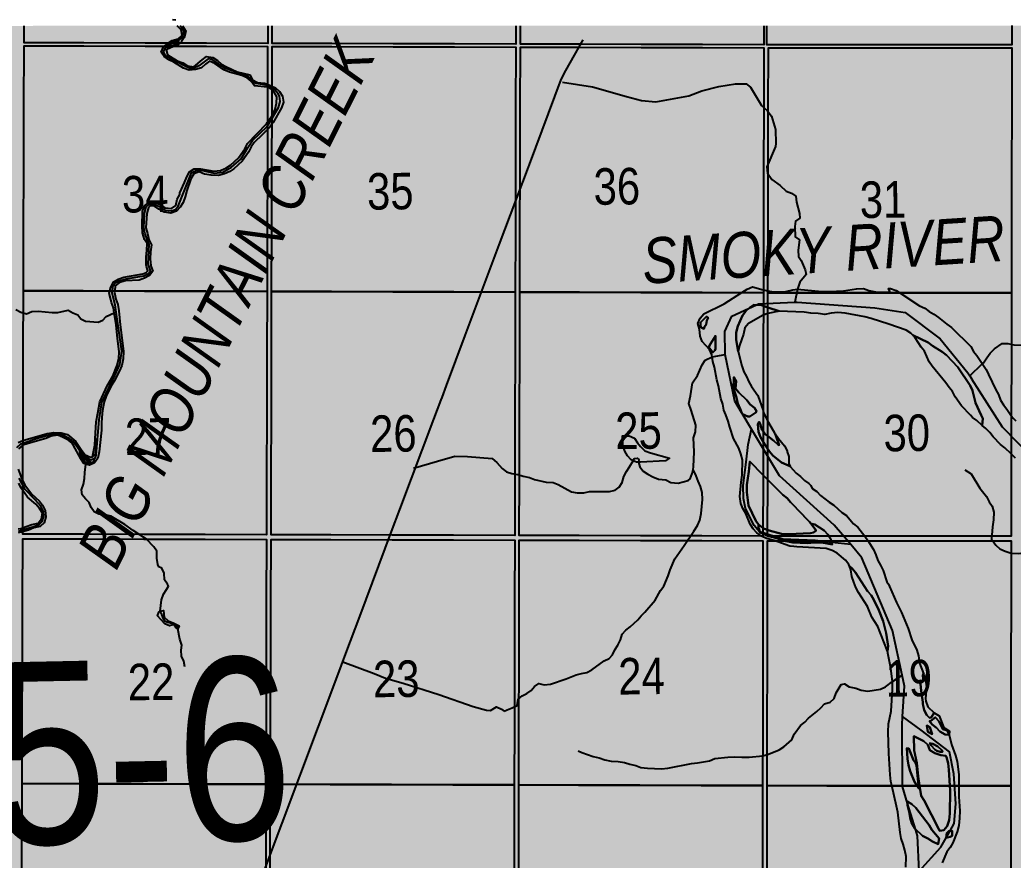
# Model space of a CAD drawing. Extents: x 405326 to 424052, y 6044755 to 6062236.
# Drawn here: x 416444.4 to 416661.5, y 6051266.4 to 6051450 of the extents above; entities that cross this region are included whole.
import ezdxf
from ezdxf.enums import TextEntityAlignment as Align

# ---------------------------------------------------------------- set-up
doc = ezdxf.new("R2010")
doc.units = 0
doc.header["$LTSCALE"] = 5
doc.linetypes.add('DASHED2', pattern=[9.525, 6.35, -3.175])
for name, color, linetype in [('39', 28, 'Continuous'), ('Quarters', 8, 'Continuous'), ('RoadSeg', 57, 'DASHED2'), ('T-WATER', 160, 'Continuous'), ('T-WATER-T', 170, 'Continuous')]:
    doc.layers.add(name, color=color, linetype=linetype)
doc.layers.add('ROUTE-MAP-BACKGROUND-H', color=7, linetype='Continuous', true_color=0xf0ebff)
doc.styles.add('120', font='ARIALN.TTF', dxfattribs={"height": 13})
doc.styles.add('80LS', font='ARIALNI.TTF', dxfattribs={"height": 10})
doc.linetypes.add('TRACKS', pattern='A,3.81,[130,ltypeshp1.shx,S=6.35,R=0,X=0,Y=0],3.81', length=7.62)

msp = doc.modelspace()

# ---------------------------------------------------------------- hatches: boundary and pattern name
at = {"layer": 'ROUTE-MAP-BACKGROUND-H'}
h = msp.add_hatch(color=256, dxfattribs=at)
h.dxf.hatch_style = 1
h.paths.add_polyline_path([(417500.313, 6050470.993), (417499.828, 6050583.719), (417489.556, 6051448.866), (416064.545, 6051448.577), (416073.609, 6050477.938), (416071.924, 6050150.968), (416104.424, 6050150.804), (416615.018, 6050150.686), (416614.752, 6050098.449), (417501.84, 6050099.469), (417600.187, 6050099.469), (417600.187, 6050157.259), (417501.84, 6050157.777)])

# ---------------------------------------------------------------- linework, layer by layer
at = {"layer": '39', "linetype": 'TRACKS', "ltscale": 0.1, "flags": 128}
msp.add_lwpolyline([(416567.409, 6051445.627), (416563.626, 6051438.876), (416562.645, 6051436.916), (416558.487, 6051425.788), (416555.687, 6051418.369), (416555.457, 6051417.748), (416549.102, 6051400.824), (416541.662, 6051380.967), (416537.565, 6051370.051), (416536.598, 6051367.47), (416536.385, 6051366.934), (416534.811, 6051362.717), (416527.4, 6051343.002), (416525.563, 6051338.151), (416518.608, 6051319.578), (416515.572, 6051311.497), (416513.652, 6051306.435), (416497.562, 6051263.566), (416497.018, 6051261.592), (416493.838, 6051250.294), (416490.871, 6051239.589), (416489.486, 6051234.681), (416485.677, 6051221.127), (416484.225, 6051215.951), (416483.911, 6051214.569), (416483.641, 6051212.043), (416483.574, 6051211.493), (416483.507, 6051210.928), (416482.602, 6051189.605), (416482.317, 6051182.972), (416482.113, 6051178.019), (416481.284, 6051156.833), (416481.166, 6051154.519), (416480.724, 6051143.581), (416480.435, 6051136.623), (416479.305, 6051109.229), (416479.367, 6051107.394), (416479.703, 6051104.711), (416480.057, 6051102.551), (416480.766, 6051099.218), (416484.505, 6051080.719), (416486.407, 6051071.357), (416488.357, 6051061.458), (416489.098, 6051057.871)], dxfattribs=at)
at = {"layer": 'Quarters', "flags": 128}
for points in [[(416498.563, 6051448.665), (416498.553, 6051444.819), (416485.166, 6051444.856), (416471.778, 6051444.892), (416458.39, 6051444.929), (416445.337, 6051444.964), (416445.347, 6051448.654)], [(416552.781, 6051448.676), (416552.773, 6051444.671), (416539.385, 6051444.707), (416525.998, 6051444.744), (416512.61, 6051444.781), (416499.557, 6051444.816), (416499.566, 6051448.665)], [(416606.999, 6051448.687), (416606.993, 6051444.522), (416593.605, 6051444.559), (416580.217, 6051444.596), (416566.83, 6051444.632), (416553.777, 6051444.668), (416553.784, 6051448.676)], [(416661.19, 6051448.698), (416661.185, 6051444.491), (416647.804, 6051444.499), (416634.423, 6051444.507), (416621.042, 6051444.514), (416607.662, 6051444.522), (416607.668, 6051448.687)]]:
    msp.add_lwpolyline(points, dxfattribs=at)
for points in [[(416498.42, 6051390.641), (416485.028, 6051390.678), (416471.635, 6051390.715), (416458.242, 6051390.751), (416445.184, 6051390.787), (416445.222, 6051404.164), (416445.259, 6051417.541), (416445.297, 6051430.918), (416445.335, 6051444.295), (416458.388, 6051444.26), (416471.776, 6051444.223), (416485.164, 6051444.187), (416498.552, 6051444.15), (416498.519, 6051430.773), (416498.486, 6051417.396), (416498.453, 6051404.019)], [(416552.659, 6051390.493), (416539.267, 6051390.529), (416525.874, 6051390.566), (416512.482, 6051390.603), (416499.424, 6051390.639), (416499.456, 6051404.016), (416499.489, 6051417.393), (416499.522, 6051430.77), (416499.555, 6051444.147), (416512.608, 6051444.112), (416525.996, 6051444.075), (416539.384, 6051444.038), (416552.772, 6051444.002), (416552.744, 6051430.625), (416552.716, 6051417.247), (416552.688, 6051403.87)], [(416606.897, 6051390.344), (416593.505, 6051390.38), (416580.113, 6051390.417), (416566.721, 6051390.454), (416553.663, 6051390.49), (416553.691, 6051403.867), (416553.719, 6051417.245), (416553.747, 6051430.622), (416553.775, 6051443.999), (416566.828, 6051443.963), (416580.216, 6051443.927), (416593.604, 6051443.89), (416606.992, 6051443.853), (416606.968, 6051430.476), (416606.944, 6051417.099), (416606.921, 6051403.721)], [(416661.109, 6051390.313), (416647.723, 6051390.32), (416634.338, 6051390.328), (416620.952, 6051390.336), (416607.901, 6051390.343), (416607.924, 6051403.72), (416607.948, 6051417.098), (416607.971, 6051430.475), (416607.995, 6051443.853), (416621.042, 6051443.845), (416634.422, 6051443.838), (416647.803, 6051443.83), (416661.184, 6051443.823), (416661.165, 6051430.445), (416661.147, 6051417.068), (416661.128, 6051403.69)], [(416498.42, 6051390.641), (416498.387, 6051377.264), (416498.355, 6051363.887), (416498.323, 6051350.508), (416498.292, 6051337.464), (416484.895, 6051337.501), (416471.497, 6051337.538), (416458.099, 6051337.574), (416445.036, 6051337.61), (416445.072, 6051350.654), (416445.109, 6051364.033), (416445.146, 6051377.41), (416445.184, 6051390.787), (416458.242, 6051390.751), (416471.635, 6051390.715), (416485.028, 6051390.678)], [(416552.659, 6051390.493), (416552.631, 6051377.115), (416552.603, 6051363.738), (416552.576, 6051350.359), (416552.55, 6051337.316), (416539.153, 6051337.352), (416525.756, 6051337.389), (416512.358, 6051337.426), (416499.295, 6051337.462), (416499.326, 6051350.505), (416499.358, 6051363.884), (416499.391, 6051377.261), (416499.424, 6051390.639), (416512.482, 6051390.603), (416525.874, 6051390.566), (416539.267, 6051390.529)], [(416606.897, 6051390.344), (416606.874, 6051376.966), (416606.851, 6051363.588), (416606.828, 6051350.21), (416606.807, 6051337.166), (416593.41, 6051337.203), (416580.013, 6051337.24), (416566.616, 6051337.277), (416553.554, 6051337.313), (416553.58, 6051350.357), (416553.607, 6051363.735), (416553.635, 6051377.113), (416553.663, 6051390.49), (416566.721, 6051390.454), (416580.113, 6051390.417), (416593.505, 6051390.38)], [(416661.109, 6051390.313), (416661.091, 6051376.935), (416661.072, 6051363.558), (416661.055, 6051350.179), (416661.038, 6051337.135), (416647.647, 6051337.142), (416634.257, 6051337.15), (416620.866, 6051337.158), (416607.81, 6051337.165), (416607.832, 6051350.209), (416607.854, 6051363.588), (416607.877, 6051376.965), (416607.901, 6051390.343), (416620.952, 6051390.336), (416634.338, 6051390.328), (416647.723, 6051390.32)], [(416498.162, 6051282.947), (416484.76, 6051282.984), (416471.357, 6051283.021), (416457.955, 6051283.057), (416444.886, 6051283.093), (416444.923, 6051296.472), (416444.96, 6051309.85), (416444.997, 6051323.228), (416445.033, 6051336.607), (416458.097, 6051336.571), (416471.494, 6051336.534), (416484.892, 6051336.498), (416498.289, 6051336.461), (416498.258, 6051323.082), (416498.226, 6051309.704), (416498.194, 6051296.326)], [(416552.44, 6051282.798), (416539.038, 6051282.835), (416525.636, 6051282.872), (416512.234, 6051282.909), (416499.166, 6051282.944), (416499.198, 6051296.323), (416499.229, 6051309.701), (416499.261, 6051323.08), (416499.293, 6051336.458), (416512.356, 6051336.422), (416525.753, 6051336.386), (416539.151, 6051336.349), (416552.548, 6051336.312), (416552.521, 6051322.934), (416552.494, 6051309.555), (416552.467, 6051296.177)], [(416606.716, 6051282.648), (416593.315, 6051282.685), (416579.913, 6051282.722), (416566.511, 6051282.759), (416553.444, 6051282.796), (416553.471, 6051296.174), (416553.498, 6051309.553), (416553.525, 6051322.931), (416553.552, 6051336.309), (416566.614, 6051336.273), (416580.011, 6051336.236), (416593.408, 6051336.199), (416606.805, 6051336.162), (416606.783, 6051322.784), (416606.761, 6051309.405), (416606.738, 6051296.026)], [(416660.967, 6051282.617), (416647.572, 6051282.625), (416634.176, 6051282.632), (416620.781, 6051282.64), (416607.72, 6051282.647), (416607.742, 6051296.026), (416607.764, 6051309.404), (416607.786, 6051322.783), (416607.808, 6051336.162), (416620.864, 6051336.154), (416634.255, 6051336.147), (416647.646, 6051336.139), (416661.036, 6051336.132), (416661.019, 6051322.753), (416661.002, 6051309.374), (416660.984, 6051295.996)], [(416498.162, 6051282.947), (416498.131, 6051269.569), (416498.099, 6051256.19), (416498.067, 6051242.812), (416498.036, 6051229.768), (416484.629, 6051229.805), (416471.221, 6051229.841), (416457.814, 6051229.878), (416444.74, 6051229.914), (416444.776, 6051242.958), (416444.813, 6051256.336), (416444.85, 6051269.715), (416444.886, 6051283.093), (416457.955, 6051283.057), (416471.357, 6051283.021), (416484.76, 6051282.984)], [(416552.44, 6051282.798), (416552.413, 6051269.42), (416552.387, 6051256.042), (416552.36, 6051242.663), (416552.333, 6051229.619), (416538.926, 6051229.656), (416525.519, 6051229.693), (416512.112, 6051229.729), (416499.04, 6051229.765), (416499.071, 6051242.809), (416499.102, 6051256.188), (416499.134, 6051269.566), (416499.166, 6051282.944), (416512.234, 6051282.909), (416525.636, 6051282.872), (416539.038, 6051282.835)], [(416606.716, 6051282.648), (416606.694, 6051269.269), (416606.672, 6051255.891), (416606.65, 6051242.512), (416606.629, 6051229.468), (416593.222, 6051229.505), (416579.815, 6051229.543), (416566.409, 6051229.58), (416553.337, 6051229.616), (416553.363, 6051242.66), (416553.39, 6051256.039), (416553.417, 6051269.417), (416553.444, 6051282.796), (416566.511, 6051282.759), (416579.913, 6051282.722), (416593.315, 6051282.685)], [(416660.967, 6051282.617), (416660.95, 6051269.239), (416660.932, 6051255.86), (416660.915, 6051242.482), (416660.899, 6051229.438), (416647.498, 6051229.445), (416634.098, 6051229.453), (416620.698, 6051229.46), (416607.632, 6051229.467), (416607.653, 6051242.511), (416607.675, 6051255.89), (416607.698, 6051269.269), (416607.72, 6051282.647), (416620.781, 6051282.64), (416634.176, 6051282.632), (416647.572, 6051282.625)]]:
    msp.add_lwpolyline(points, close=True, dxfattribs=at)
at = {"layer": 'T-WATER'}
for p, q in [((416478.469, 6051449.862), (416477.78, 6051449.957)), ((416614.378, 6051391.113), (416613.763, 6051388.289)), ((416603.636, 6051386.874), (416605.362, 6051387.678)), ((416465.03, 6051385.948), (416465.436, 6051386.093)), ((416595.687, 6051376.332), (416598.564, 6051376.83)), ((416652.007, 6051372.187), (416654.74, 6051374.81)), ((416652.007, 6051372.187), (416652.389, 6051371.588)), ((416652.389, 6051371.588), (416652.407, 6051371.56)), ((416602.247, 6051363.95), (416602.12, 6051364.16)), ((416604.286, 6051360.551), (416602.247, 6051363.95)), ((416458.783, 6051352.917), (416458.796, 6051353.045)), ((416625.973, 6051335.309), (416621.817, 6051335.787)), ((416635.088, 6051305.413), (416637.214, 6051306.79)), ((416550.209, 6051298.927), (416550.861, 6051299.226)), ((416640.108, 6051273.155), (416638.389, 6051278.777)), ((416646.846, 6051271.27), (416647.681, 6051272.745))]:
    msp.add_line(p, q, dxfattribs=at)
at = {"layer": 'T-WATER', "flags": 128}
for points in [[(416444.053, 6051357.636), (416445.058, 6051358.023), (416450.392, 6051359.559), (416451.8, 6051359.783), (416453.444, 6051359.728), (416454.788, 6051359.372), (416456.629, 6051357.843), (416457.951, 6051355.853), (416458.692, 6051354.93), (416459.856, 6051354.423), (416460.298, 6051354.512), (416460.941, 6051355.151), (416461.155, 6051356.653), (416461.187, 6051358.112), (416460.862, 6051358.45), (416461.058, 6051362.169), (416461.398, 6051364.011), (416461.859, 6051366.512), (416463.451, 6051369.985), (416464.689, 6051372.123), (416465.669, 6051374.527), (416466.032, 6051375.867), (416466.09, 6051377.501), (416465.703, 6051380.353), (416465.415, 6051383.335), (416465.03, 6051385.948), (416464.868, 6051387.052), (416464.447, 6051388.202), (416464.288, 6051388.839), (416463.947, 6051390.211), (416464.084, 6051390.758), (416464.29, 6051391.584), (416464.838, 6051392.724), (416465.906, 6051393.308), (416467.123, 6051393.733), (416471.289, 6051394.454), (416471.61, 6051394.593), (416471.995, 6051394.758), (416472.339, 6051395.107), (416472.102, 6051396.06), (416471.977, 6051396.453), (416472.018, 6051398.084), (416472.166, 6051399.627), (416472.202, 6051401.074), (416471.63, 6051401.994), (416471.227, 6051403.396), (416471.123, 6051404.897), (416471.172, 6051408.15), (416471.649, 6051409.355), (416472.591, 6051410.079), (416473.903, 6051410.087), (416475.124, 6051409.609), (416476.113, 6051408.921), (416477.541, 6051408.71), (416478.514, 6051409.406), (416478.808, 6051410.804), (416479.323, 6051411.837), (416479.38, 6051412.171), (416480.391, 6051414.403), (416480.9, 6051415.674), (416481.474, 6051416.784), (416482.514, 6051417.381), (416483.899, 6051417.445), (416486.796, 6051416.921), (416488.234, 6051417.067), (416489.059, 6051417.445), (416489.38, 6051417.591), (416490.404, 6051418.241), (416491.318, 6051419.002), (416492.142, 6051419.844), (416493.563, 6051421.817), (416494.117, 6051422.966), (416498.276, 6051427.236), (416498.476, 6051427.526), (416499.483, 6051428.991), (416499.66, 6051429.248), (416499.914, 6051429.844), (416500.193, 6051430.432), (416500.464, 6051431.739), (416500.58, 6051433.119), (416499.683, 6051434.682), (416499.497, 6051434.775), (416498.495, 6051435.246), (416495.654, 6051435.563), (416494.977, 6051436.529), (416494.089, 6051437.31), (416492.918, 6051437.829), (416490.199, 6051438.53), (416488.994, 6051439.027), (416486.989, 6051440.404), (416485.824, 6051440.938), (416484.949, 6051440.29), (416484.061, 6051439.502), (416482.794, 6051439.124), (416481.427, 6051438.969), (416480.173, 6051439.423), (416478.065, 6051440.702), (416476.921, 6051441.255), (416475.917, 6051441.936), (416475.25, 6051442.911), (416475.782, 6051444.07), (416475.976, 6051444.235), (416476.796, 6051444.902), (416477.333, 6051445.235), (416477.696, 6051445.46), (416478.959, 6051445.843), (416479.863, 6051446.623), (416479.625, 6051447.754), (416478.767, 6051448.661)], [(416479.933, 6051448.661), (416480.637, 6051447.479), (416480.299, 6051446.119), (416479.697, 6051445.229), (416479.614, 6051445.105), (416479.348, 6051444.895), (416478.682, 6051444.37), (416478.288, 6051444.229), (416477.484, 6051443.941), (416476.371, 6051443.436), (416476.634, 6051442.298), (416478.742, 6051441.028), (416479.981, 6051440.57), (416481.066, 6051439.934), (416482.406, 6051439.691), (416484.205, 6051441.251), (416485.199, 6051441.934), (416486.542, 6051441.727), (416487.58, 6051441.066), (416488.48, 6051440.298), (416489.552, 6051439.663), (416491.92, 6051438.633), (416494.627, 6051437.932), (416495.245, 6051436.888), (416496.308, 6051436.272), (416497.863, 6051436.102), (416498.496, 6051435.89), (416499.499, 6051435.5), (416500.29, 6051435.112), (416501.168, 6051434.32), (416501.797, 6051433.304), (416502.031, 6051431.982), (416501.588, 6051430.729), (416499.744, 6051427.517), (416499.479, 6051427.15), (416499.027, 6051426.527), (416498.472, 6051425.962), (416497.349, 6051424.82), (416495.615, 6051423.192), (416494.936, 6051422.191), (416494.371, 6051421.062), (416492.994, 6051419.08), (416491.139, 6051417.439), (416490.287, 6051416.802), (416489.147, 6051416.306), (416487.824, 6051415.987), (416486.209, 6051416.021), (416484.779, 6051416.269), (416483.563, 6051416.728), (416482.392, 6051416.283), (416481.757, 6051415.225), (416480.872, 6051412.706), (416480.557, 6051411.305), (416480.106, 6051410.041), (416479.449, 6051409.001), (416478.632, 6051408.128), (416477.363, 6051407.757), (416475.93, 6051407.963), (416474.773, 6051408.582), (416473.799, 6051409.24), (416472.84, 6051409.334), (416472.511, 6051408.968), (416472.132, 6051407.636), (416471.894, 6051404.504), (416472.304, 6051403.265), (416472.615, 6051401.938), (416473.148, 6051400.8), (416472.945, 6051399.303), (416472.876, 6051397.726), (416473.011, 6051396.24), (416473.435, 6051395.029), (416472.756, 6051394.12), (416471.607, 6051393.488), (416470.503, 6051393.083), (416467.461, 6051392.913), (416466.143, 6051392.6), (416465.227, 6051391.826), (416465.14, 6051390.756), (416465.108, 6051390.366), (416465.355, 6051388.972), (416465.781, 6051387.746), (416466.032, 6051386.358), (416466.291, 6051383.355), (416467.02, 6051377.564), (416466.948, 6051375.93), (416466.681, 6051374.47), (416466.186, 6051373.273), (416465.021, 6051371.052), (416464.375, 6051369.988), (416463.245, 6051367.712), (416462.798, 6051366.479), (416462.494, 6051365.062), (416462.399, 6051364.008), (416462.208, 6051361.899), (416462.218, 6051360.284), (416461.723, 6051355.601), (416461.421, 6051354.184), (416460.739, 6051353.193), (416459.636, 6051352.632), (416458.783, 6051352.917), (416458.376, 6051353.053), (416457.708, 6051354.032), (416456.055, 6051357.144), (416455.35, 6051358.249), (416454.32, 6051358.917), (416453.273, 6051359.005), (416452.654, 6051359.196), (416451.219, 6051359.027), (416450.064, 6051358.512), (416446.231, 6051357.409), (416445.055, 6051357.007), (416444.119, 6051356.208)], [(416479.213, 6051445.693), (416479.736, 6051445.981), (416480.134, 6051446.678), (416480.255, 6051447.478), (416479.827, 6051448.157), (416479.426, 6051448.661)], [(416465.436, 6051386.093), (416465.213, 6051387.666), (416464.552, 6051390.266), (416464.792, 6051391.894), (416465.192, 6051392.508), (416466.118, 6051392.941), (416467.622, 6051393.386), (416471.516, 6051394.019), (416472.496, 6051394.535), (416472.951, 6051395.123), (416472.451, 6051396.626), (416472.663, 6051400.895), (416471.675, 6051403.351), (416471.484, 6051404.557), (416471.637, 6051407.698), (416472.02, 6051409.082), (416472.667, 6051409.728), (416473.907, 6051409.645), (416475.075, 6051409.092), (416476.108, 6051408.398), (416477.432, 6051408.234), (416478.444, 6051408.531), (416479.007, 6051409.231), (416481.878, 6051416.529), (416482.912, 6051417.046), (416484.04, 6051417.098), (416486.887, 6051416.498), (416488.781, 6051416.704), (416490.684, 6051417.762), (416492.736, 6051419.622), (416494.252, 6051422.076), (416495.265, 6051423.638), (416498.474, 6051426.679), (416500.918, 6051430.776), (416501.302, 6051432.132), (416501.112, 6051433.312), (416500.855, 6051433.774), (416500.063, 6051434.775), (416498.671, 6051435.516), (416497.896, 6051435.747), (416495.963, 6051436.036), (416495.096, 6051436.706), (416494.223, 6051437.622), (416489.205, 6051439.414), (416486.386, 6051441.28), (416485.529, 6051441.455), (416484.094, 6051440.351), (416483.498, 6051439.898), (416482.436, 6051439.38), (416481.5, 6051439.387), (416480.695, 6051439.755), (416476.325, 6051442.056), (416475.755, 6051443.007), (416476.323, 6051443.993)], [(416476.323, 6051443.993), (416477.07, 6051444.036), (416477.726, 6051444.128), (416478.2, 6051444.35), (416478.597, 6051444.548), (416479.014, 6051444.869), (416479.16, 6051445.362), (416479.213, 6051445.693)], [(416476.323, 6051443.993), (416476.365, 6051444.066), (416477.445, 6051445.052), (416478.153, 6051445.37), (416479.165, 6051445.667), (416479.213, 6051445.693)], [(416563.004, 6051436.364), (416569.51, 6051435.301), (416576.95, 6051433.246), (416580.283, 6051432.358), (416583.42, 6051432.014), (416590.564, 6051433.341), (416593.415, 6051434.453), (416597.176, 6051435.384), (416600.831, 6051435.979), (416603.129, 6051436.017), (416604.065, 6051435.262), (416606.481, 6051431.244), (416607.752, 6051430.147), (416608.682, 6051428.885), (416609.524, 6051425.969), (416609.622, 6051422.927), (416609.513, 6051422.321), (416607.668, 6051417.851), (416607.819, 6051416.43), (416608.749, 6051415.101), (416610.591, 6051413.794), (416611.872, 6051412.545)], [(416611.872, 6051412.545), (416613.04, 6051412.113), (416613.97, 6051411.434), (416614.141, 6051410.11), (416614.775, 6051407.639), (416614.839, 6051406.645), (416613.881, 6051406.003), (416613.73, 6051404.782), (416613.858, 6051402.575), (416614.75, 6051401.9), (416614.531, 6051399.623), (416614.599, 6051398.287), (416615.126, 6051397.398), (416615.99, 6051395.377), (416616.256, 6051394.295), (416614.872, 6051392.618), (416614.378, 6051391.113)], [(416638.031, 6051264.809), (416638.082, 6051267.167), (416637.825, 6051268.553), (416637.468, 6051269.848), (416637.03, 6051271.065), (416636.753, 6051272.436), (416636.294, 6051276.886), (416635.952, 6051278.178), (416634.963, 6051282.655), (416634.764, 6051283.56), (416634.609, 6051285.04), (416634.309, 6051289.647), (416634.191, 6051294.429), (416634.241, 6051296.125), (416634.823, 6051298.891), (416635.134, 6051303.696), (416635.088, 6051305.413), (416634.752, 6051308.239), (416634.531, 6051309.413), (416634.184, 6051311.264), (416634.04, 6051312.027), (416634.132, 6051313.133), (416633.694, 6051315.96), (416633.038, 6051318.609), (416632.133, 6051321.017), (416631.053, 6051323.232), (416630.426, 6051324.256), (416629.615, 6051325.123), (416627.044, 6051329.184), (416626.32, 6051330.117), (416625.687, 6051330.584), (416625.54, 6051330.962), (416624.875, 6051331.939), (416623.017, 6051333.453), (416621.916, 6051334.053), (416620.629, 6051334.464), (416614.236, 6051334.798), (416613.539, 6051334.883), (416612.701, 6051334.985), (416609.25, 6051336.184), (416607.597, 6051336.653), (416606.504, 6051337.19), (416605.486, 6051337.91), (416604.639, 6051338.736), (416604.024, 6051339.781), (416603.067, 6051342.137), (416602.434, 6051343.17), (416601.933, 6051344.326), (416601.761, 6051345.788), (416602.015, 6051348.976), (416602.23, 6051350.486), (416602.303, 6051353.801), (416601.995, 6051355.143), (416601.549, 6051356.352), (416600.387, 6051358.495), (416599.559, 6051360.981), (416599.207, 6051362.282), (416598.676, 6051363.634), (416598.276, 6051364.651), (416598.005, 6051366.014), (416597.571, 6051367.231), (416597.07, 6051370.021), (416596.729, 6051371.319), (416596.2, 6051374.056), (416595.866, 6051375.348), (416595.687, 6051376.332), (416595.635, 6051376.769), (416595.112, 6051377.914), (416593.527, 6051379.689), (416593.069, 6051380.872), (416592.965, 6051382.4), (416592.559, 6051383.651), (416593.079, 6051384.818), (416593.852, 6051385.736), (416598.327, 6051387.886), (416602.193, 6051390.38), (416603.37, 6051391.138), (416604.523, 6051391.628), (416606.864, 6051391.002), (416607.867, 6051390.782), (416608.636, 6051390.633), (416610.238, 6051390.525), (416611.768, 6051390.617), (416613.315, 6051390.961), (416614.378, 6051391.113), (416619.667, 6051390.62), (416621.31, 6051390.599), (416624.437, 6051390.728), (416627.268, 6051391.17), (416628.746, 6051391.271), (416629.965, 6051390.796), (416631.431, 6051390.554), (416633.014, 6051390.43), (416634.303, 6051390.469), (416634.432, 6051390.473), (416634.523, 6051390.65), (416634.304, 6051391.055), (416634.21, 6051391.23), (416634.304, 6051391.24), (416634.645, 6051391.275), (416635.9, 6051390.857), (416636.749, 6051390.35), (416640.977, 6051387.489), (416642.171, 6051386.993), (416643.094, 6051386.237), (416644.17, 6051385.634), (416645.158, 6051384.934), (416646.999, 6051383.446), (416648.019, 6051382.778), (416652.24, 6051378.619), (416652.815, 6051377.529), (416653.55, 6051376.596), (416655.552, 6051373.592), (416656.127, 6051372.504), (416657.702, 6051369.151), (416658.276, 6051368.081), (416658.748, 6051366.894), (416659.347, 6051365.827), (416660.081, 6051364.88), (416660.943, 6051363.581), (416661.037, 6051363.463), (416661.454, 6051362.944), (416662.039, 6051362.343)], [(416662.029, 6051354.214), (416661.026, 6051355.152), (416659.65, 6051356.441), (416658.726, 6051357.197), (416657.117, 6051358.876), (416656.376, 6051359.814), (416655.535, 6051360.653), (416654.677, 6051361.37), (416654.826, 6051362.899), (416654.513, 6051363.584), (416653.266, 6051366.315), (416652.613, 6051368.967), (416652.056, 6051370.062), (416649.391, 6051374.101), (416646.878, 6051376.679), (416645.946, 6051377.427), (416643.862, 6051378.746), (416642.883, 6051379.449), (416639.577, 6051381.066), (416639.101, 6051381.507), (416638.098, 6051382.173), (416634.292, 6051383.486), (416630.441, 6051384.725), (416629.078, 6051385.065), (416624.745, 6051385.88), (416623.178, 6051386.022), (416621.696, 6051385.88), (416620.316, 6051385.613), (416618.831, 6051385.806), (416617.288, 6051385.853), (416615.794, 6051386.062), (416610.338, 6051386.296), (416607.86, 6051387.151), (416606.857, 6051387.497), (416606.499, 6051387.621), (416604.818, 6051387.705), (416603.916, 6051387.122), (416603.022, 6051386.329), (416602.328, 6051385.355), (416601.292, 6051383.022), (416600.939, 6051381.685), (416600.925, 6051380.063), (416601.368, 6051377.515), (416602.2, 6051374.341), (416602.597, 6051373.089), (416603.195, 6051372.028), (416603.717, 6051370.885), (416604.324, 6051369.835), (416605.696, 6051367.893), (416606.817, 6051364.593), (416606.95, 6051364.203), (416607.817, 6051362.363), (416608.011, 6051361.953), (416609.313, 6051359.722), (416609.483, 6051359.484), (416609.592, 6051359.176), (416609.598, 6051359.157), (416610.353, 6051357.023), (416610.072, 6051357.198), (416609.205, 6051358.007), (416607.812, 6051359.077), (416607.295, 6051359.474), (416606.81, 6051360.115), (416606.569, 6051360.434), (416606.193, 6051361.699), (416605.951, 6051362.115), (416605.663, 6051361.606), (416605.811, 6051359.94), (416606.294, 6051358.762), (416606.806, 6051357.931), (416607.807, 6051356.308), (416608.205, 6051355.663), (416608.989, 6051354.777), (416610.827, 6051353.242), (416612.502, 6051352.508), (416612.749, 6051352.399), (416614.076, 6051350.94), (416615.014, 6051350.194), (416615.857, 6051349.351), (416616.83, 6051348.668), (416617.252, 6051348.191), (416617.536, 6051347.579), (416618.566, 6051346.914), (416619.383, 6051346.066), (416621.276, 6051344.605), (416622.314, 6051343.953), (416624.061, 6051342.348), (416625.029, 6051341.639), (416626.573, 6051339.833), (416627.501, 6051339.09), (416629.094, 6051337.176), (416629.741, 6051336.172), (416630.978, 6051334.251), (416631.493, 6051333.107), (416631.913, 6051331.869), (416632.52, 6051330.825), (416633.037, 6051329.682), (416633.885, 6051327.212), (416634.206, 6051326.636), (416634.48, 6051326.143), (416635.956, 6051322.655), (416637.084, 6051320.47), (416638.545, 6051316.988), (416639.354, 6051314.495), (416640.423, 6051312.255), (416640.785, 6051310.983), (416640.998, 6051309.409), (416641.865, 6051307.176), (416641.72, 6051306.733), (416641.778, 6051305.977), (416641.562, 6051305.328), (416641.107, 6051305.586), (416641.259, 6051304.906), (416641.346, 6051303.338), (416641.762, 6051300.851), (416641.751, 6051300.49), (416642.056, 6051299.17), (416642.636, 6051298.079), (416643.212, 6051297.456), (416643.564, 6051297.552), (416644.237, 6051298.57), (416645.328, 6051297.936), (416646.233, 6051295.499), (416646.573, 6051295.187), (416647.598, 6051294.556), (416647.482, 6051293.728), (416647.434, 6051294.06), (416647.092, 6051294.703), (416646.082, 6051294.985), (416645.246, 6051296.715), (416644.502, 6051297.538), (416644.407, 6051297.539), (416643.509, 6051296.778), (416643.204, 6051296.735), (416643.792, 6051296.011), (416644.712, 6051295.251), (416645.434, 6051294.466), (416646.622, 6051293.805), (416647.482, 6051293.728), (416647.981, 6051291.607), (416648.876, 6051289.234), (416649.228, 6051287.937), (416649.625, 6051285.066), (416649.62, 6051282.647), (416649.615, 6051280.208), (416649.832, 6051277.162), (416649.755, 6051275.509), (416649.581, 6051273.972), (416649.263, 6051272.586), (416648.321, 6051270.146), (416647.691, 6051269.116), (416646.976, 6051268.162), (416645.962, 6051265.786)], [(416605.362, 6051387.678), (416605.84, 6051387.9), (416613.763, 6051388.289)], [(416613.763, 6051388.289), (416614.301, 6051388.316), (416631.268, 6051387.031), (416637.877, 6051385.995), (416645.528, 6051380.277), (416651.568, 6051372.877), (416652.007, 6051372.187)], [(416443.524, 6051386.714), (416444.614, 6051386.099), (416445.865, 6051385.729), (416446.992, 6051386.248), (416448.408, 6051386.332), (416451.419, 6051386.035)], [(416451.419, 6051386.035), (416452.668, 6051386.035), (416454.97, 6051386.506), (416455.937, 6051385.923), (416457.033, 6051385.496), (416457.691, 6051384.603), (416458.739, 6051384.15), (416461.48, 6051383.941), (416462.515, 6051384.363), (416463.288, 6051385.177), (416465.03, 6051385.948)], [(416460.717, 6051354.168), (416460.826, 6051354.211), (416461.1, 6051354.836), (416461.753, 6051362.591), (416462.324, 6051366.361), (416465.184, 6051372.256), (416466.233, 6051374.672), (416466.666, 6051377.598), (416465.86, 6051383.112), (416465.436, 6051386.093)], [(416598.564, 6051376.83), (416598.545, 6051376.922), (416598.44, 6051381.861), (416600.016, 6051385.188), (416603.636, 6051386.874)], [(416654.74, 6051374.81), (416655.021, 6051375.054), (416655.706, 6051376.151), (416656.49, 6051377.149), (416657.375, 6051378.049), (416659.051, 6051379.253), (416660.34, 6051379.264), (416661.631, 6051378.978), (416663.334, 6051378.921)], [(416602.12, 6051364.16), (416600.647, 6051366.615), (416598.564, 6051376.83)], [(416591.516, 6051351.725), (416591.622, 6051352.277), (416591.755, 6051355.554), (416591.654, 6051358.656), (416592.053, 6051359.951), (416592.096, 6051361.406), (416591.099, 6051364.662), (416590.566, 6051366.119), (416590.946, 6051367.822), (416591.407, 6051370.655), (416592.477, 6051372.247), (416593.515, 6051374.579), (416594.137, 6051375.633), (416595.687, 6051376.332)], [(416652.407, 6051371.56), (416659.114, 6051361.039), (416665.849, 6051354.124), (416681.445, 6051350.928), (416685.496, 6051350.413)], [(416443.702, 6051356.506), (416444.637, 6051357.36), (416448.502, 6051358.637), (416451.141, 6051359.335), (416452.819, 6051359.481), (416453.662, 6051359.344), (416454.913, 6051358.73), (416456.31, 6051357.521), (416457.404, 6051355.975)], [(416606.135, 6051338.07), (416606.06, 6051338.093), (416604.908, 6051339.511), (416602.96, 6051343.207), (416602.54, 6051345.388), (416602.48, 6051348.217), (416603.119, 6051353.304), (416603.571, 6051357.159), (416604.286, 6051360.551)], [(416625.973, 6051335.309), (416622.399, 6051339.552), (416610.405, 6051350.354), (416604.286, 6051360.551)], [(416457.404, 6051355.975), (416457.509, 6051355.023), (416457.788, 6051354.21), (416458.021, 6051353.902), (416458.525, 6051353.128), (416458.666, 6051353.062), (416458.796, 6051353.045)], [(416457.404, 6051355.975), (416458.563, 6051354.561), (416459.883, 6051353.837), (416460.717, 6051354.168)], [(416478.9, 6051316.878), (416478.595, 6051317.653), (416478.172, 6051317.95), (416476.747, 6051318.267), (416476.171, 6051318.519), (416475.784, 6051319.081), (416475.388, 6051320.059), (416475.115, 6051320.471), (416475.082, 6051320.783), (416475.317, 6051323.237), (416475.802, 6051324.451), (416476.476, 6051325.468), (416476.845, 6051326.196), (416476.662, 6051326.641), (416476.001, 6051327.639), (416475.962, 6051329.07), (416475.419, 6051330.131), (416474.8, 6051330.441), (416474.524, 6051330.981), (416474.299, 6051332.374), (416474.295, 6051333.884), (416473.649, 6051334.838), (416472.086, 6051336.488), (416469.131, 6051338.404), (416467.303, 6051339.716), (416464.31, 6051341.523), (416463.082, 6051341.851), (416461.676, 6051341.937), (416460.597, 6051342.465), (416459.981, 6051343.414), (416459.51, 6051344.519), (416458.725, 6051345.299), (416458.021, 6051346.189), (416457.86, 6051347.287), (416458.276, 6051348.482), (416458.512, 6051349.769), (416458.559, 6051351.071), (416458.783, 6051352.917)], [(416458.796, 6051353.045), (416459.242, 6051352.987), (416459.746, 6051353.085), (416460.385, 6051353.342), (416460.62, 6051353.731), (416460.717, 6051354.168)], [(416530.454, 6051351.987), (416535.675, 6051353.508), (416539.471, 6051354.608), (416542.206, 6051354.539), (416547.606, 6051354.098), (416548.603, 6051353.225)], [(416548.603, 6051353.225), (416549.789, 6051351.946), (416550.739, 6051351.243), (416551.913, 6051350.819), (416553.239, 6051350.617), (416554.426, 6051350.267), (416555.78, 6051349.978), (416556.885, 6051349.538), (416559.431, 6051348.968), (416560.935, 6051348.904), (416562.031, 6051348.476), (416564.926, 6051346.825), (416566.183, 6051346.618), (416567.638, 6051346.623), (416568.867, 6051346.887), (416573.258, 6051346.929), (416574.498, 6051347.219), (416575.406, 6051347.88), (416576.022, 6051348.911), (416576.377, 6051350.206), (416576.976, 6051351.314), (416577.667, 6051352.284), (416578.416, 6051353.642), (416578.721, 6051354.122), (416579.297, 6051354.163), (416579.65, 6051353.882), (416579.615, 6051353.329), (416579.908, 6051352.311), (416580.603, 6051351.352), (416581.611, 6051350.671), (416582.729, 6051350.101), (416583.967, 6051349.628), (416585.565, 6051349.497), (416586.63, 6051348.875), (416588.286, 6051348.763), (416590.437, 6051349.317), (416590.861, 6051349.681), (416591.35, 6051350.857), (416591.516, 6051351.725)], [(416444.037, 6051351.817), (416444.91, 6051349.441), (416445.033, 6051349.225), (416445.514, 6051348.385), (416446.917, 6051346.438), (416448.649, 6051344.82), (416449.375, 6051343.892), (416449.916, 6051342.791), (416450.1, 6051341.352), (416449.72, 6051340.045), (416448.808, 6051339.275), (416447.457, 6051339.007), (416446.317, 6051338.488), (416445.003, 6051338.105), (416443.998, 6051337.902)], [(416550.861, 6051299.226), (416551.961, 6051299.624), (416553.06, 6051300.134), (416553.275, 6051301.542), (416554.187, 6051302.247), (416555.17, 6051302.786), (416556.129, 6051303.429), (416556.896, 6051304.283), (416557.809, 6051304.929), (416559.001, 6051304.685), (416560.342, 6051304.854), (416563.793, 6051306.017), (416565.985, 6051306.841), (416567.121, 6051307.163), (416568.326, 6051307.399), (416569.403, 6051307.948), (416572.126, 6051309.93), (416573.172, 6051310.461), (416573.931, 6051311.241), (416574.453, 6051312.344), (416575.112, 6051313.376), (416575.687, 6051314.477), (416576.054, 6051315.768), (416576.825, 6051316.618), (416577.788, 6051317.312), (416579.424, 6051318.862), (416580.148, 6051319.752), (416581.002, 6051320.532), (416583.215, 6051323.161), (416584.403, 6051325.288), (416585.1, 6051326.227), (416586.112, 6051328.511), (416586.489, 6051329.832), (416587.507, 6051332.178), (416589.583, 6051335.121), (416591.67, 6051338.261), (416592.487, 6051339.455), (416592.99, 6051340.651), (416593.275, 6051342.08), (416593.575, 6051345.172), (416593.525, 6051346.712), (416593.162, 6051348.005), (416592.645, 6051349.144), (416592.211, 6051350.348), (416591.516, 6051351.725)], [(416650.903, 6051351.633), (416652.33, 6051350.784), (416654.172, 6051347.654), (416655.69, 6051345.803), (416656.207, 6051344.658), (416656.909, 6051343.699), (416657.233, 6051342.376), (416657.183, 6051340.705), (416656.985, 6051339.18), (416656.784, 6051336.501), (416657.675, 6051335.171), (416658.606, 6051334.404), (416659.749, 6051333.863), (416661.024, 6051333.421), (416662.676, 6051333.375), (416664.117, 6051333.574), (416665.472, 6051333.881), (416667.118, 6051334.003), (416667.431, 6051334.288)], [(416444.001, 6051338.768), (416444.572, 6051338.858), (416445.005, 6051339.008), (416447.01, 6051339.704), (416448.363, 6051339.992), (416449.101, 6051340.95), (416449.343, 6051342.201), (416448.672, 6051343.219), (416447.898, 6051344.137), (416446.078, 6051345.686), (416445.028, 6051347.153), (416444.703, 6051347.607), (416444.148, 6051348.701)], [(416444.106, 6051338.283), (416445.4, 6051338.718), (416447.424, 6051339.29), (416448.677, 6051339.765), (416449.276, 6051340.348), (416449.658, 6051341.538), (416449.555, 6051342.554), (416448.959, 6051343.723), (416447.749, 6051345.082), (416445.542, 6051347.316), (416444.214, 6051349.836)], [(416621.817, 6051335.787), (416618.211, 6051336.202), (416611.15, 6051336.5), (416606.135, 6051338.07)], [(416637.214, 6051306.79), (416635.124, 6051316.531), (416628.433, 6051332.387), (416625.973, 6051335.309)], [(416480.445, 6051308.616), (416480.21, 6051309.821), (416479.686, 6051310.939), (416479.666, 6051312.226), (416479.763, 6051313.368), (416479.385, 6051314.644), (416478.9, 6051316.878)], [(416514.975, 6051309.684), (416521.801, 6051307.164), (416524.288, 6051306.119), (416528.193, 6051305.021), (416535.966, 6051302.59), (416543.466, 6051299.959), (416546.395, 6051299.145), (416547.273, 6051299.1), (416548.532, 6051299.86), (416549.674, 6051299.339), (416550.209, 6051298.927)], [(416566.437, 6051290.27), (416567.222, 6051289.901), (416569.707, 6051289.015), (416571.032, 6051288.71), (416572.263, 6051288.311), (416573.597, 6051287.987), (416575.159, 6051287.94), (416576.551, 6051287.71), (416577.709, 6051287.32), (416578.993, 6051287.022), (416580.134, 6051286.591), (416581.577, 6051286.459), (416584.646, 6051286.354), (416586.025, 6051286.455), (416591.174, 6051287.501), (416592.499, 6051287.64), (416595.121, 6051288.094), (416596.263, 6051288.57), (416599.119, 6051288.906), (416600.676, 6051288.946), (416602.215, 6051288.834), (416603.799, 6051288.862), (416606.756, 6051289.147), (416608.011, 6051289.561), (416610.32, 6051290.492), (416611.328, 6051291.162), (416613.122, 6051292.688), (416613.603, 6051293.874), (416615.01, 6051295.768), (416615.929, 6051296.534), (416616.733, 6051297.422), (416618.589, 6051298.853), (416619.463, 6051299.645), (416620.25, 6051300.518), (416621.509, 6051300.886), (416622.373, 6051301.671), (416622.773, 6051302.907), (416623.926, 6051304.736), (416624.657, 6051304.91), (416625.664, 6051304.259), (416627.083, 6051303.967), (416628.285, 6051303.503), (416629.706, 6051303.275), (416632.472, 6051303.733), (416633.592, 6051304.246), (416635.088, 6051305.413)], [(416637.329, 6051297.77), (416637.736, 6051304.353), (416637.214, 6051306.79)], [(416638.389, 6051278.777), (416637.262, 6051282.463), (416637.211, 6051295.872), (416637.329, 6051297.77)], [(416647.681, 6051272.745), (416648.602, 6051274.371), (416648.927, 6051278.681), (416648.51, 6051285.196), (416647.574, 6051290.034), (416641.366, 6051294.759), (416637.329, 6051297.77)], [(416640.947, 6051263.946), (416640.951, 6051263.955), (416640.55, 6051271.71), (416640.108, 6051273.155)], [(416640.947, 6051263.946), (416645.659, 6051269.173), (416646.846, 6051271.27)]]:
    msp.add_lwpolyline(points, dxfattribs=at)
for points in [[(416477.713, 6051444.231), (416478.717, 6051444.897), (416478.668, 6051445.231), (416478.655, 6051445.319), (416478.464, 6051445.232), (416477.735, 6051444.9), (416477.524, 6051444.804), (416477.094, 6051444.307), (416477.713, 6051444.231)], [(416477.713, 6051444.231), (416477.094, 6051444.307), (416477.524, 6051444.804), (416477.735, 6051444.9), (416478.464, 6051445.232), (416478.655, 6051445.319), (416478.668, 6051445.231), (416478.717, 6051444.897), (416477.713, 6051444.231)], [(416601.368, 6051377.515), (416600.925, 6051380.063), (416600.939, 6051381.685), (416601.292, 6051383.022), (416602.328, 6051385.355), (416603.022, 6051386.329), (416603.916, 6051387.122), (416604.818, 6051387.705), (416606.499, 6051387.621), (416606.857, 6051387.497), (416607.86, 6051387.151), (416610.338, 6051386.296), (416607.858, 6051385.772), (416606.854, 6051385.439), (416603.627, 6051383.589), (416602.861, 6051382.689), (416602.563, 6051381.287), (416602.078, 6051380.078), (416601.671, 6051378.783), (416601.368, 6051377.515)], [(416593.843, 6051382.438), (416593.555, 6051382.564), (416593.217, 6051382.808), (416593.12, 6051383.361), (416593.132, 6051383.809), (416594.008, 6051384.744), (416594.447, 6051385.138), (416594.794, 6051384.889), (416594.529, 6051384.286), (416594.356, 6051383.408), (416594.047, 6051382.911), (416593.843, 6051382.438)], [(416593.217, 6051382.808), (416593.555, 6051382.564), (416593.843, 6051382.438), (416594.047, 6051382.911), (416594.356, 6051383.408), (416594.529, 6051384.286), (416594.794, 6051384.889), (416594.447, 6051385.138), (416594.008, 6051384.744), (416593.132, 6051383.809), (416593.12, 6051383.361), (416593.217, 6051382.808)], [(416654.677, 6051361.37), (416653.574, 6051362.395), (416652.61, 6051363.087), (416652.133, 6051363.586), (416650.163, 6051365.644), (416648.776, 6051367.607), (416648.252, 6051368.729), (416647.481, 6051369.628), (416646.803, 6051370.62), (416643.795, 6051374.302), (416643.113, 6051375.27), (416642.118, 6051377.561), (416641.37, 6051378.479), (416640.066, 6051380.473), (416639.577, 6051381.066), (416642.883, 6051379.449), (416643.862, 6051378.746), (416645.946, 6051377.427), (416646.878, 6051376.679), (416649.391, 6051374.101), (416652.056, 6051370.062), (416652.613, 6051368.967), (416653.266, 6051366.315), (416654.513, 6051363.584), (416654.826, 6051362.899), (416654.677, 6051361.37)], [(416595.881, 6051377.271), (416594.995, 6051378.463), (416595.176, 6051378.96), (416595.88, 6051379.956), (416596.452, 6051380.94), (416596.449, 6051378.058), (416596.283, 6051377.704), (416595.881, 6051377.271)], [(416594.995, 6051378.463), (416595.881, 6051377.271), (416596.283, 6051377.704), (416596.449, 6051378.058), (416596.452, 6051380.94), (416595.88, 6051379.956), (416595.176, 6051378.96), (416594.995, 6051378.463)], [(416603.916, 6051363.278), (416603.505, 6051363.286), (416602.809, 6051363.623), (416602.359, 6051363.84), (416602.161, 6051364.033), (416601.851, 6051365.008), (416601.311, 6051366.126), (416601.017, 6051367.484), (416600.376, 6051369.401), (416600.422, 6051371.93), (416600.964, 6051371.004), (416600.823, 6051369.449), (416601.528, 6051368.561), (416603.248, 6051366.883), (416603.968, 6051365.947), (416604.93, 6051365.209), (416605.394, 6051364.48), (416605.214, 6051364.197), (416604.396, 6051363.618), (416603.916, 6051363.278)], [(416602.809, 6051363.623), (416603.505, 6051363.286), (416603.916, 6051363.278), (416604.396, 6051363.618), (416605.214, 6051364.197), (416605.394, 6051364.48), (416604.93, 6051365.209), (416603.968, 6051365.947), (416603.248, 6051366.883), (416601.528, 6051368.561), (416600.823, 6051369.449), (416600.964, 6051371.004), (416600.422, 6051371.93), (416600.376, 6051369.401), (416601.017, 6051367.484), (416601.311, 6051366.126), (416601.851, 6051365.008), (416602.161, 6051364.033), (416602.359, 6051363.84), (416602.809, 6051363.623)], [(416612.749, 6051352.399), (416612.502, 6051352.508), (416610.827, 6051353.242), (416608.989, 6051354.777), (416608.205, 6051355.663), (416607.807, 6051356.308), (416606.806, 6051357.931), (416606.294, 6051358.762), (416605.811, 6051359.94), (416605.663, 6051361.606), (416605.951, 6051362.115), (416606.193, 6051361.699), (416606.569, 6051360.434), (416606.81, 6051360.115), (416607.295, 6051359.474), (416607.812, 6051359.077), (416609.205, 6051358.007), (416610.072, 6051357.198), (416610.353, 6051357.023), (416609.598, 6051359.157), (416609.592, 6051359.176), (416609.483, 6051359.484), (416610.029, 6051358.717), (416610.194, 6051358.514), (416611.519, 6051356.885), (416612.056, 6051355.776), (416612.11, 6051355.598), (416612.438, 6051354.526), (416612.449, 6051353.145), (416612.45, 6051353.003), (416612.749, 6051352.399)], [(416456.055, 6051357.144), (416455.798, 6051357.471), (416455.021, 6051358.105), (416453.273, 6051359.005), (416454.32, 6051358.917), (416455.35, 6051358.249), (416456.055, 6051357.144)], [(416460.862, 6051358.45), (416461.187, 6051358.112), (416461.155, 6051356.653), (416460.941, 6051355.151), (416460.298, 6051354.512), (416460.791, 6051357.034), (416460.862, 6051358.45)], [(416579.615, 6051353.329), (416579.195, 6051353.338), (416578.416, 6051353.642), (416577.98, 6051353.811), (416577.213, 6051354.704), (416576.6, 6051355.748), (416576.145, 6051356.952), (416576.107, 6051359.104), (416577.582, 6051359.097), (416578.731, 6051358.568), (416579.361, 6051357.534), (416580.015, 6051356.71), (416581.004, 6051355.817), (416582.246, 6051355.367), (416586.387, 6051354.173), (416585.507, 6051353.606), (416580.01, 6051353.348), (416579.615, 6051353.329)], [(416458.709, 6051353.254), (416458.009, 6051354.212), (416457.83, 6051354.97), (416458.099, 6051354.522), (416459.003, 6051353.758), (416459.89, 6051353.347), (416458.709, 6051353.254)], [(416458.709, 6051353.254), (416459.89, 6051353.347), (416459.003, 6051353.758), (416458.099, 6051354.522), (416457.83, 6051354.97), (416458.009, 6051354.212), (416458.709, 6051353.254)], [(416617.254, 6051339.958), (416618.397, 6051338.425), (416617.814, 6051337.982), (416617.177, 6051337.782), (416612.469, 6051337.574), (416610.826, 6051337.643), (416608.137, 6051338.361), (416607.778, 6051338.503), (416606.911, 6051338.847), (416606.775, 6051338.95), (416606.181, 6051339.402), (416605.845, 6051339.728), (416605.251, 6051340.513), (416603.63, 6051343.869), (416603.252, 6051346.786), (416603.295, 6051348.352), (416603.722, 6051351.311), (416603.91, 6051353.504), (416606.794, 6051350.556), (416607.796, 6051349.533), (416609.442, 6051347.851), (416611.154, 6051346.214), (416612.091, 6051345.467), (416612.84, 6051344.558), (416613.705, 6051343.738), (416614.483, 6051342.828), (416617.007, 6051340.289), (416617.254, 6051339.958)], [(416603.63, 6051343.869), (416605.251, 6051340.513), (416605.845, 6051339.728), (416605.799, 6051339.011), (416606.001, 6051338.724), (416606.153, 6051337.982), (416606.773, 6051337.703), (416607.776, 6051337.25), (416607.963, 6051337.188), (416609.225, 6051336.884), (416611.383, 6051336.183), (416611.794, 6051336.049), (416613.244, 6051335.783), (416616.52, 6051335.644), (416617.996, 6051335.801), (416619.619, 6051335.799), (416621.945, 6051335.338), (416621.706, 6051336.177), (416621.623, 6051336.472), (416621.2, 6051337.181), (416620.996, 6051337.522), (416620.179, 6051338.378), (416619.186, 6051339.074), (416618.117, 6051339.679), (416617.254, 6051339.958), (416617.007, 6051340.289), (416614.483, 6051342.828), (416613.705, 6051343.738), (416612.84, 6051344.558), (416612.091, 6051345.467), (416611.154, 6051346.214), (416609.442, 6051347.851), (416607.796, 6051349.533), (416606.794, 6051350.556), (416603.91, 6051353.504), (416603.722, 6051351.311), (416603.295, 6051348.352), (416603.252, 6051346.786), (416603.63, 6051343.869)], [(416617.254, 6051339.958), (416618.117, 6051339.679), (416619.186, 6051339.074), (416620.179, 6051338.378), (416620.996, 6051337.522), (416621.2, 6051337.181), (416621.623, 6051336.472), (416621.706, 6051336.177), (416621.945, 6051335.338), (416619.619, 6051335.799), (416617.996, 6051335.801), (416616.52, 6051335.644), (416613.244, 6051335.783), (416611.794, 6051336.049), (416611.383, 6051336.183), (416609.225, 6051336.884), (416607.963, 6051337.188), (416607.776, 6051337.25), (416606.773, 6051337.703), (416606.153, 6051337.982), (416606.001, 6051338.724), (416605.799, 6051339.011), (416605.845, 6051339.728), (416606.181, 6051339.402), (416606.775, 6051338.95), (416606.911, 6051338.847), (416607.778, 6051338.503), (416608.137, 6051338.361), (416610.826, 6051337.643), (416612.469, 6051337.574), (416617.177, 6051337.782), (416617.814, 6051337.982), (416618.397, 6051338.425), (416617.254, 6051339.958)], [(416634.04, 6051312.027), (416631.888, 6051317.401), (416630.613, 6051319.449), (416629.654, 6051321.811), (416627.693, 6051324.853), (416627.108, 6051325.946), (416626.635, 6051327.118), (416626.238, 6051328.376), (416625.995, 6051329.792), (416625.687, 6051330.584), (416626.32, 6051330.117), (416627.044, 6051329.184), (416629.615, 6051325.123), (416630.426, 6051324.256), (416631.053, 6051323.232), (416632.133, 6051321.017), (416633.038, 6051318.609), (416633.694, 6051315.96), (416634.132, 6051313.133), (416634.04, 6051312.027)], [(416478.9, 6051316.878), (416478.561, 6051317.157), (416478.083, 6051317.876), (416477.101, 6051317.583), (416476.102, 6051318.026), (416474.493, 6051319.771), (416474.755, 6051320.525), (416475.082, 6051320.783), (416475.768, 6051320.906), (416475.948, 6051319.464), (416476.812, 6051318.638), (416478.055, 6051318.157), (416479.192, 6051317.576), (416478.9, 6051316.878)], [(416644.237, 6051298.57), (416643.564, 6051297.552), (416643.212, 6051297.456), (416642.636, 6051298.079), (416642.056, 6051299.17), (416641.751, 6051300.49), (416641.762, 6051300.851), (416641.346, 6051303.338), (416641.259, 6051304.906), (416641.107, 6051305.586), (416641.562, 6051305.328), (416641.778, 6051305.977), (416641.72, 6051306.733), (416641.865, 6051307.176), (416642.014, 6051306.847), (416642.342, 6051305.666), (416642.517, 6051304.206), (416642.352, 6051301.69), (416642.409, 6051301.096), (416642.856, 6051299.903), (416644.237, 6051298.57)], [(416647.482, 6051293.728), (416646.622, 6051293.805), (416645.434, 6051294.466), (416644.712, 6051295.251), (416643.792, 6051296.011), (416643.204, 6051296.735), (416643.509, 6051296.778), (416644.407, 6051297.539), (416644.502, 6051297.538), (416645.246, 6051296.715), (416646.082, 6051294.985), (416647.092, 6051294.703), (416647.434, 6051294.06), (416647.482, 6051293.728)], [(416643.79, 6051293.883), (416642.852, 6051294.4), (416642.612, 6051295.805), (416643.305, 6051295.391), (416643.79, 6051293.883)], [(416642.612, 6051295.805), (416642.852, 6051294.4), (416643.79, 6051293.883), (416643.305, 6051295.391), (416642.612, 6051295.805)], [(416645.444, 6051272.777), (416645.234, 6051273.105), (416642.024, 6051279.39), (416641.393, 6051280.426), (416641.028, 6051282.652), (416640.701, 6051284.638), (416640.404, 6051287.626), (416639.815, 6051290.291), (416639.772, 6051293.482), (416641.962, 6051292.355), (416642.839, 6051291.587), (416643.258, 6051290.363), (416644.344, 6051289.735), (416645.645, 6051289.312), (416646.776, 6051289.172), (416646.92, 6051288.886), (416647.255, 6051287.552), (416647.452, 6051286.105), (416647.65, 6051282.648), (416647.716, 6051281.483), (416647.673, 6051276.591), (416647.473, 6051275.072), (416647.043, 6051273.829), (416646.31, 6051272.889), (416645.444, 6051272.777)], [(416642.024, 6051279.39), (416645.234, 6051273.105), (416645.444, 6051272.777), (416646.31, 6051272.889), (416647.043, 6051273.829), (416647.473, 6051275.072), (416647.673, 6051276.591), (416647.716, 6051281.483), (416647.65, 6051282.648), (416647.452, 6051286.105), (416647.255, 6051287.552), (416646.92, 6051288.886), (416646.776, 6051289.172), (416645.645, 6051289.312), (416644.344, 6051289.735), (416643.258, 6051290.363), (416642.839, 6051291.587), (416641.962, 6051292.355), (416639.772, 6051293.482), (416639.815, 6051290.291), (416640.404, 6051287.626), (416640.701, 6051284.638), (416641.028, 6051282.652), (416641.393, 6051280.426), (416642.024, 6051279.39)], [(416640.837, 6051282.044), (416640.444, 6051282.652), (416639.925, 6051283.455), (416638.943, 6051285.81), (416638.574, 6051287.09), (416638.354, 6051288.513), (416638.211, 6051290.856), (416638.654, 6051290.771), (416639.699, 6051288.226), (416640.142, 6051287.632), (416640.34, 6051287.015), (416640.524, 6051285.57), (416640.783, 6051282.652), (416640.837, 6051282.044)], [(416639.925, 6051283.455), (416640.444, 6051282.652), (416640.837, 6051282.044), (416640.783, 6051282.652), (416640.524, 6051285.57), (416640.34, 6051287.015), (416640.142, 6051287.632), (416639.699, 6051288.226), (416638.654, 6051290.771), (416638.211, 6051290.856), (416638.354, 6051288.513), (416638.574, 6051287.09), (416638.943, 6051285.81), (416639.925, 6051283.455)], [(416645.533, 6051290.005), (416644.793, 6051290.234), (416644.345, 6051290.524), (416643.552, 6051291.4), (416643.238, 6051291.954), (416643.893, 6051291.799), (416645.047, 6051291.195), (416645.865, 6051290.418), (416646.046, 6051290.028), (416645.533, 6051290.005)], [(416644.345, 6051290.524), (416644.793, 6051290.234), (416645.533, 6051290.005), (416646.046, 6051290.028), (416645.865, 6051290.418), (416645.047, 6051291.195), (416643.893, 6051291.799), (416643.238, 6051291.954), (416643.552, 6051291.4), (416644.345, 6051290.524)], [(416645.068, 6051269.866), (416643.834, 6051270.424), (416642.848, 6051271.132), (416641.682, 6051271.661), (416639.959, 6051273.297), (416639.342, 6051274.345), (416638.996, 6051275.64), (416638.753, 6051277.035), (416638.419, 6051278.354), (416638.36, 6051279.195), (416639.33, 6051278.593), (416640.206, 6051277.783), (416643.121, 6051274.023), (416643.743, 6051272.979), (416645.281, 6051271.117), (416645.068, 6051269.866)], [(416642.848, 6051271.132), (416643.834, 6051270.424), (416645.068, 6051269.866), (416645.281, 6051271.117), (416643.743, 6051272.979), (416643.121, 6051274.023), (416640.206, 6051277.783), (416639.33, 6051278.593), (416638.36, 6051279.195), (416638.419, 6051278.354), (416638.753, 6051277.035), (416638.996, 6051275.64), (416639.342, 6051274.345), (416639.959, 6051273.297), (416641.682, 6051271.661), (416642.848, 6051271.132)], [(416646.837, 6051271.268), (416647.019, 6051272.326), (416647.329, 6051272.729), (416648.164, 6051272.766), (416648.131, 6051271.671), (416647.714, 6051271.447), (416646.837, 6051271.268)], [(416646.837, 6051271.268), (416647.714, 6051271.447), (416648.131, 6051271.671), (416648.164, 6051272.766), (416647.329, 6051272.729), (416647.019, 6051272.326), (416646.837, 6051271.268)]]:
    msp.add_lwpolyline(points, close=True, dxfattribs=at)

# ---------------------------------------------------------------- texts
at = {"layer": 'RoadSeg', "style": '120'}
for s, height, rotation, p in [('34', 7.9742, 0.67212, (416466.743, 6051407.848)), ('35', 7.9742, 0.67212, (416520.317, 6051408.476)), ('36', 7.9742, 0.67212, (416569.833, 6051409.55)), ('31', 7.9742, 0.67212, (416628.01, 6051406.657)), ('26', 7.9742, 0.67212, (416520.988, 6051355.543)), ('25', 7.9742, 0.67212, (416574.566, 6051356.172)), ('30', 7.9742, 0.67212, (416633.197, 6051355.677)), ('27', 7.9742, 0.67212, (416467.394, 6051354.873)), ('68-5-6', 39.871, 1.17937, (416372.309, 6051268.289)), ('22', 7.9742, 0.67212, (416468.037, 6051301.278)), ('23', 7.9742, 0.67212, (416521.617, 6051301.948)), ('24', 7.9742, 0.67212, (416575.217, 6051302.535)), ('19', 7.9742, 0.67212, (416633.624, 6051302.08))]:
    msp.add_text(s, height=height, rotation=rotation, dxfattribs=at).set_placement(p)
at = {"layer": 'T-WATER-T', "style": '80LS'}
for s, rotation, p in [('BIG MOUNTAIN CREEK', 63.2842, (416493.868, 6051385.823)), ('SMOKY RIVER', 3.65572, (416620.33, 6051394.795))]:
    msp.add_text(s, height=9.97442, rotation=rotation, dxfattribs=at).set_placement(p, align=Align.CENTER)

doc.saveas('drawing.dxf')
